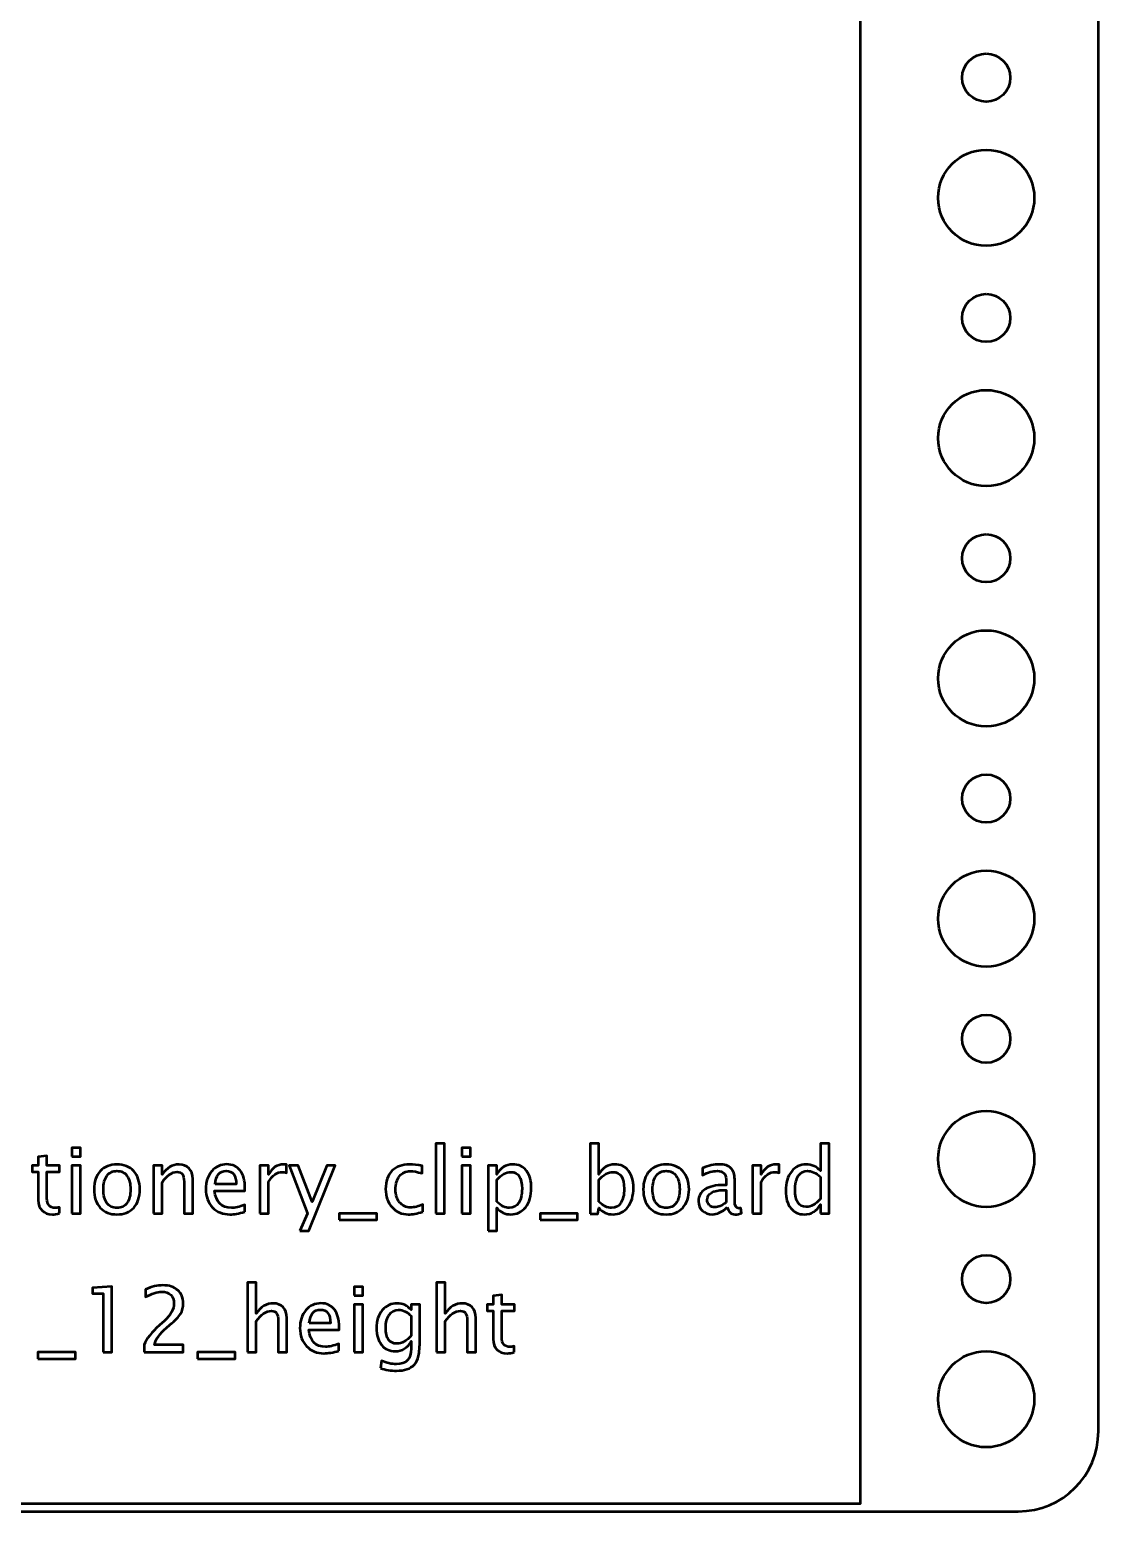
# Model space of a CAD drawing. Header units: centimetres. Extents: x -6.7 to 6.7, y -8.9 to 8.9.
# Drawn here: x 0.03 to 6.7, y -8.95 to 0.3 of the extents above; entities that cross this region are included whole.
import ezdxf

# ---------------------------------------------------------------- set-up
doc = ezdxf.new("R2010")
doc.units = ezdxf.units.CM
doc.header["$MEASUREMENT"] = 0
doc.layers.add('Layer 1', color=7, linetype='Continuous')

msp = doc.modelspace()

# ---------------------------------------------------------------- linework, layer by layer
at = {"layer": 'Layer 1', "color": 4, "lineweight": 53}
msp.add_lwpolyline([(-5.21524, -8.9), (5.21524, -8.9), (5.21524, 5.9), (-5.21524, 5.9), (-5.21524, -8.9)], close=True, dxfattribs=at)
at = {"layer": 'Layer 1', "lineweight": 53}
for centre, major_axis in [((6, 0), (0, 0.15)), ((6.00001, -0.75001), (0, 0.30001)), ((6, -1.5), (0, 0.15)), ((6.00001, -2.25001), (0, 0.30001)), ((6, -3), (0, 0.15)), ((6.00001, -3.75001), (0, 0.30001)), ((6, -4.5), (0, 0.15)), ((6.00001, -5.25001), (0, 0.30001)), ((6, -6), (0, 0.15)), ((6.00001, -6.75001), (0, 0.30001)), ((6, -7.5), (0, 0.15)), ((6.00001, -8.25001), (0, 0.30001))]:
    msp.add_ellipse(centre, major_axis=major_axis, ratio=1, dxfattribs=at)
msp.add_open_spline([(-6.7, -8.45), (-6.7, -8.45), (-6.7, 8.45), (-6.7, 8.45), (-6.7, 8.45), (-6.7, 8.72614), (-6.47614, 8.95), (-6.2, 8.95), (-6.2, 8.95), (-6.2, 8.95), (6.2, 8.95), (6.2, 8.95), (6.2, 8.95), (6.47614, 8.95), (6.7, 8.72614), (6.7, 8.45), (6.7, 8.45), (6.7, 8.45), (6.7, -8.45), (6.7, -8.45), (6.7, -8.45), (6.7, -8.72614), (6.47614, -8.95), (6.2, -8.95), (6.2, -8.95), (6.2, -8.95), (-6.2, -8.95), (-6.2, -8.95), (-6.2, -8.95), (-6.47614, -8.95), (-6.7, -8.72614), (-6.7, -8.45)], degree=3, knots=[0, 0, 0, 0, 0.1111111, 0.1111111, 0.1111111, 0.1111111, 0.2222222, 0.2222222, 0.2222222, 0.2222222, 0.3333333, 0.3333333, 0.3333333, 0.3333333, 0.4444444, 0.4444444, 0.4444444, 0.4444444, 0.5555556, 0.5555556, 0.5555556, 0.5555556, 0.6666667, 0.6666667, 0.6666667, 0.6666667, 0.7777778, 0.7777778, 0.7777778, 0.7777778, 1, 1, 1, 1], dxfattribs=at)
at = {"layer": 'Layer 1', "color": 5, "lineweight": 53}
for points, knots in [([(2.56423, -7.08951), (2.56423, -7.08951), (2.56423, -6.65433), (2.56423, -6.65433), (2.56423, -6.65433), (2.56423, -6.65433), (2.61841, -6.65433), (2.61841, -6.65433), (2.61841, -6.65433), (2.61841, -6.65433), (2.61841, -7.08951), (2.61841, -7.08951), (2.61841, -7.08951), (2.61841, -7.08951), (2.56423, -7.08951), (2.56423, -7.08951)], [0, 0, 0, 0, 0.2, 0.2, 0.2, 0.2, 0.4, 0.4, 0.4, 0.4, 0.6, 0.6, 0.6, 0.6, 1, 1, 1, 1]), ([(3.52791, -7.0929), (3.52791, -7.0929), (3.52791, -6.65433), (3.52791, -6.65433), (3.52791, -6.65433), (3.52791, -6.65433), (3.58209, -6.65433), (3.58209, -6.65433), (3.58209, -6.65433), (3.58209, -6.65433), (3.58209, -6.84689), (3.58209, -6.84689), (3.58209, -6.84689), (3.60429, -6.80503), (3.63769, -6.78415), (3.68219, -6.78415), (3.68219, -6.78415), (3.71822, -6.78415), (3.74653, -6.79722), (3.76723, -6.82347), (3.76723, -6.82347), (3.78792, -6.84972), (3.79827, -6.88556), (3.79827, -6.931), (3.79827, -6.931), (3.79827, -6.98048), (3.78651, -7.02046), (3.76309, -7.05075), (3.76309, -7.05075), (3.73967, -7.08114), (3.70881, -7.09628), (3.67062, -7.09628), (3.67062, -7.09628), (3.63515, -7.09628), (3.60561, -7.08274), (3.58209, -7.05555), (3.58209, -7.05555), (3.58209, -7.05555), (3.57551, -7.0929), (3.57551, -7.0929), (3.57551, -7.0929), (3.57551, -7.0929), (3.52791, -7.0929), (3.52791, -7.0929)], [0, 0, 0, 0, 0.0833333, 0.0833333, 0.0833333, 0.0833333, 0.1666667, 0.1666667, 0.1666667, 0.1666667, 0.25, 0.25, 0.25, 0.25, 0.3333333, 0.3333333, 0.3333333, 0.3333333, 0.4166667, 0.4166667, 0.4166667, 0.4166667, 0.5, 0.5, 0.5, 0.5, 0.5833333, 0.5833333, 0.5833333, 0.5833333, 0.6666667, 0.6666667, 0.6666667, 0.6666667, 0.75, 0.75, 0.75, 0.75, 0.8333333, 0.8333333, 0.8333333, 0.8333333, 1, 1, 1, 1]), ([(4.96496, -7.08951), (4.96496, -7.08951), (4.96496, -7.03335), (4.96496, -7.03335), (4.96496, -7.03335), (4.94285, -7.0753), (4.90955, -7.09628), (4.86505, -7.09628), (4.86505, -7.09628), (4.82893, -7.09628), (4.80052, -7.08321), (4.77982, -7.05696), (4.77982, -7.05696), (4.75913, -7.03071), (4.74878, -6.99487), (4.74878, -6.94943), (4.74878, -6.94943), (4.74878, -6.89976), (4.76054, -6.85978), (4.78396, -6.82949), (4.78396, -6.82949), (4.80748, -6.79929), (4.83834, -6.78415), (4.87663, -6.78415), (4.87663, -6.78415), (4.91209, -6.78415), (4.94163, -6.79769), (4.96496, -6.82488), (4.96496, -6.82488), (4.96496, -6.82488), (4.96496, -6.65433), (4.96496, -6.65433), (4.96496, -6.65433), (4.96496, -6.65433), (5.01915, -6.65433), (5.01915, -6.65433), (5.01915, -6.65433), (5.01915, -6.65433), (5.01915, -7.08951), (5.01915, -7.08951), (5.01915, -7.08951), (5.01915, -7.08951), (4.96496, -7.08951), (4.96496, -7.08951)], [0, 0, 0, 0, 0.0833333, 0.0833333, 0.0833333, 0.0833333, 0.1666667, 0.1666667, 0.1666667, 0.1666667, 0.25, 0.25, 0.25, 0.25, 0.3333333, 0.3333333, 0.3333333, 0.3333333, 0.4166667, 0.4166667, 0.4166667, 0.4166667, 0.5, 0.5, 0.5, 0.5, 0.5833333, 0.5833333, 0.5833333, 0.5833333, 0.6666667, 0.6666667, 0.6666667, 0.6666667, 0.75, 0.75, 0.75, 0.75, 0.8333333, 0.8333333, 0.8333333, 0.8333333, 1, 1, 1, 1]), ([(0.21503, -7.08942), (0.19828, -7.09403), (0.1837, -7.09628), (0.17138, -7.09628), (0.17138, -7.09628), (0.14372, -7.09628), (0.12218, -7.08838), (0.10675, -7.07258), (0.10675, -7.07258), (0.09123, -7.05677), (0.08351, -7.03485), (0.08351, -7.00673), (0.08351, -7.00673), (0.08351, -7.00673), (0.08351, -6.831), (0.08351, -6.831), (0.08351, -6.831), (0.08351, -6.831), (0.04607, -6.831), (0.04607, -6.831), (0.04607, -6.831), (0.04607, -6.831), (0.04607, -6.79036), (0.04607, -6.79036), (0.04607, -6.79036), (0.04607, -6.79036), (0.08351, -6.79036), (0.08351, -6.79036), (0.08351, -6.79036), (0.08351, -6.79036), (0.08351, -6.73626), (0.08351, -6.73626), (0.08351, -6.73626), (0.08351, -6.73626), (0.1377, -6.73109), (0.1377, -6.73109), (0.1377, -6.73109), (0.1377, -6.73109), (0.1377, -6.79036), (0.1377, -6.79036), (0.1377, -6.79036), (0.1377, -6.79036), (0.21616, -6.79036), (0.21616, -6.79036), (0.21616, -6.79036), (0.21616, -6.79036), (0.21616, -6.831), (0.21616, -6.831), (0.21616, -6.831), (0.21616, -6.831), (0.1377, -6.831), (0.1377, -6.831), (0.1377, -6.831), (0.1377, -6.831), (0.1377, -6.99694), (0.1377, -6.99694), (0.1377, -6.99694), (0.1377, -7.03608), (0.15473, -7.05564), (0.18869, -7.05564), (0.18869, -7.05564), (0.19593, -7.05564), (0.20468, -7.05442), (0.21503, -7.05207), (0.21503, -7.05207), (0.21503, -7.05207), (0.21503, -7.08942), (0.21503, -7.08942)], [0, 0, 0, 0, 0.0555556, 0.0555556, 0.0555556, 0.0555556, 0.1111111, 0.1111111, 0.1111111, 0.1111111, 0.1666667, 0.1666667, 0.1666667, 0.1666667, 0.2222222, 0.2222222, 0.2222222, 0.2222222, 0.2777778, 0.2777778, 0.2777778, 0.2777778, 0.3333333, 0.3333333, 0.3333333, 0.3333333, 0.3888889, 0.3888889, 0.3888889, 0.3888889, 0.4444444, 0.4444444, 0.4444444, 0.4444444, 0.5, 0.5, 0.5, 0.5, 0.5555556, 0.5555556, 0.5555556, 0.5555556, 0.6111111, 0.6111111, 0.6111111, 0.6111111, 0.6666667, 0.6666667, 0.6666667, 0.6666667, 0.7222222, 0.7222222, 0.7222222, 0.7222222, 0.7777778, 0.7777778, 0.7777778, 0.7777778, 0.8333333, 0.8333333, 0.8333333, 0.8333333, 0.8888889, 0.8888889, 0.8888889, 0.8888889, 1, 1, 1, 1]), ([(0.29236, -6.73561), (0.29236, -6.73561), (0.29236, -6.68142), (0.29236, -6.68142), (0.29236, -6.68142), (0.29236, -6.68142), (0.34654, -6.68142), (0.34654, -6.68142), (0.34654, -6.68142), (0.34654, -6.68142), (0.34654, -6.73561), (0.34654, -6.73561), (0.34654, -6.73561), (0.34654, -6.73561), (0.29236, -6.73561), (0.29236, -6.73561)], [0, 0, 0, 0, 0.2, 0.2, 0.2, 0.2, 0.4, 0.4, 0.4, 0.4, 0.6, 0.6, 0.6, 0.6, 1, 1, 1, 1]), ([(2.72735, -6.73561), (2.72735, -6.73561), (2.72735, -6.68142), (2.72735, -6.68142), (2.72735, -6.68142), (2.72735, -6.68142), (2.78153, -6.68142), (2.78153, -6.68142), (2.78153, -6.68142), (2.78153, -6.68142), (2.78153, -6.73561), (2.78153, -6.73561), (2.78153, -6.73561), (2.78153, -6.73561), (2.72735, -6.73561), (2.72735, -6.73561)], [0, 0, 0, 0, 0.2, 0.2, 0.2, 0.2, 0.4, 0.4, 0.4, 0.4, 0.6, 0.6, 0.6, 0.6, 1, 1, 1, 1]), ([(0.29236, -7.08951), (0.29236, -7.08951), (0.29236, -6.79036), (0.29236, -6.79036), (0.29236, -6.79036), (0.29236, -6.79036), (0.34654, -6.79036), (0.34654, -6.79036), (0.34654, -6.79036), (0.34654, -6.79036), (0.34654, -7.08951), (0.34654, -7.08951), (0.34654, -7.08951), (0.34654, -7.08951), (0.29236, -7.08951), (0.29236, -7.08951)], [0, 0, 0, 0, 0.2, 0.2, 0.2, 0.2, 0.4, 0.4, 0.4, 0.4, 0.6, 0.6, 0.6, 0.6, 1, 1, 1, 1]), ([(0.57457, -7.09628), (0.53064, -7.09628), (0.49583, -7.08227), (0.47025, -7.05423), (0.47025, -7.05423), (0.44456, -7.0262), (0.43177, -6.9881), (0.43177, -6.94003), (0.43177, -6.94003), (0.43177, -6.89205), (0.44456, -6.85404), (0.47025, -6.8261), (0.47025, -6.8261), (0.49583, -6.79816), (0.53064, -6.78415), (0.57457, -6.78415), (0.57457, -6.78415), (0.61851, -6.78415), (0.65331, -6.79816), (0.6789, -6.8261), (0.6789, -6.8261), (0.70458, -6.85404), (0.71738, -6.89205), (0.71738, -6.94003), (0.71738, -6.94003), (0.71738, -6.9881), (0.70458, -7.0262), (0.6789, -7.05423), (0.6789, -7.05423), (0.65331, -7.08227), (0.61851, -7.09628), (0.57457, -7.09628)], [0, 0, 0, 0, 0.1111111, 0.1111111, 0.1111111, 0.1111111, 0.2222222, 0.2222222, 0.2222222, 0.2222222, 0.3333333, 0.3333333, 0.3333333, 0.3333333, 0.4444444, 0.4444444, 0.4444444, 0.4444444, 0.5555556, 0.5555556, 0.5555556, 0.5555556, 0.6666667, 0.6666667, 0.6666667, 0.6666667, 0.7777778, 0.7777778, 0.7777778, 0.7777778, 1, 1, 1, 1]), ([(0.57448, -7.05564), (0.60129, -7.05564), (0.62217, -7.04558), (0.63704, -7.02535), (0.63704, -7.02535), (0.65181, -7.00522), (0.65924, -6.97672), (0.65924, -6.94003), (0.65924, -6.94003), (0.65924, -6.90343), (0.65181, -6.87502), (0.63704, -6.85489), (0.63704, -6.85489), (0.62217, -6.83485), (0.60129, -6.82479), (0.57448, -6.82479), (0.57448, -6.82479), (0.54757, -6.82479), (0.52669, -6.83485), (0.51201, -6.85489), (0.51201, -6.85489), (0.49724, -6.87502), (0.48991, -6.90343), (0.48991, -6.94003), (0.48991, -6.94003), (0.48991, -6.97672), (0.49724, -7.00522), (0.51201, -7.02535), (0.51201, -7.02535), (0.52669, -7.04558), (0.54757, -7.05564), (0.57448, -7.05564)], [0, 0, 0, 0, 0.1111111, 0.1111111, 0.1111111, 0.1111111, 0.2222222, 0.2222222, 0.2222222, 0.2222222, 0.3333333, 0.3333333, 0.3333333, 0.3333333, 0.4444444, 0.4444444, 0.4444444, 0.4444444, 0.5555556, 0.5555556, 0.5555556, 0.5555556, 0.6666667, 0.6666667, 0.6666667, 0.6666667, 0.7777778, 0.7777778, 0.7777778, 0.7777778, 1, 1, 1, 1]), ([(0.80223, -7.08951), (0.80223, -7.08951), (0.80223, -6.79036), (0.80223, -6.79036), (0.80223, -6.79036), (0.80223, -6.79036), (0.85641, -6.79036), (0.85641, -6.79036), (0.85641, -6.79036), (0.85641, -6.79036), (0.85641, -6.84689), (0.85641, -6.84689), (0.85641, -6.84689), (0.8851, -6.80503), (0.92029, -6.78415), (0.96187, -6.78415), (0.96187, -6.78415), (0.98802, -6.78415), (1.00881, -6.79233), (1.02415, -6.8088), (1.02415, -6.8088), (1.03948, -6.82516), (1.04719, -6.84727), (1.04719, -6.87493), (1.04719, -6.87493), (1.04719, -6.87493), (1.04719, -7.08951), (1.04719, -7.08951), (1.04719, -7.08951), (1.04719, -7.08951), (0.99301, -7.08951), (0.99301, -7.08951), (0.99301, -7.08951), (0.99301, -7.08951), (0.99301, -6.89261), (0.99301, -6.89261), (0.99301, -6.89261), (0.99301, -6.87041), (0.98971, -6.85461), (0.98322, -6.8452), (0.98322, -6.8452), (0.97664, -6.8357), (0.96582, -6.831), (0.95067, -6.831), (0.95067, -6.831), (0.91737, -6.831), (0.88595, -6.85273), (0.85641, -6.89619), (0.85641, -6.89619), (0.85641, -6.89619), (0.85641, -7.08951), (0.85641, -7.08951), (0.85641, -7.08951), (0.85641, -7.08951), (0.80223, -7.08951), (0.80223, -7.08951)], [0, 0, 0, 0, 0.0666667, 0.0666667, 0.0666667, 0.0666667, 0.1333333, 0.1333333, 0.1333333, 0.1333333, 0.2, 0.2, 0.2, 0.2, 0.2666667, 0.2666667, 0.2666667, 0.2666667, 0.3333333, 0.3333333, 0.3333333, 0.3333333, 0.4, 0.4, 0.4, 0.4, 0.4666667, 0.4666667, 0.4666667, 0.4666667, 0.5333333, 0.5333333, 0.5333333, 0.5333333, 0.6, 0.6, 0.6, 0.6, 0.6666667, 0.6666667, 0.6666667, 0.6666667, 0.7333333, 0.7333333, 0.7333333, 0.7333333, 0.8, 0.8, 0.8, 0.8, 0.8666667, 0.8666667, 0.8666667, 0.8666667, 1, 1, 1, 1]), ([(1.37212, -7.07991), (1.33572, -7.09083), (1.30458, -7.09628), (1.27861, -7.09628), (1.27861, -7.09628), (1.23431, -7.09628), (1.19828, -7.08161), (1.17052, -7.05235), (1.17052, -7.05235), (1.14277, -7.02309), (1.12885, -6.98518), (1.12885, -6.93852), (1.12885, -6.93852), (1.12885, -6.89327), (1.14108, -6.85611), (1.16563, -6.82705), (1.16563, -6.82705), (1.19019, -6.79807), (1.22161, -6.78358), (1.25989, -6.78358), (1.25989, -6.78358), (1.29611, -6.78358), (1.32415, -6.79647), (1.3439, -6.82225), (1.3439, -6.82225), (1.36366, -6.84802), (1.37353, -6.88452), (1.37353, -6.93184), (1.37353, -6.93184), (1.37353, -6.93184), (1.37325, -6.9484), (1.37325, -6.9484), (1.37325, -6.9484), (1.37325, -6.9484), (1.18416, -6.9484), (1.18416, -6.9484), (1.18416, -6.9484), (1.19207, -7.0199), (1.22697, -7.05564), (1.28877, -7.05564), (1.28877, -7.05564), (1.31145, -7.05564), (1.3392, -7.04925), (1.37212, -7.03645), (1.37212, -7.03645), (1.37212, -7.03645), (1.37212, -7.07991), (1.37212, -7.07991)], [0, 0, 0, 0, 0.0769231, 0.0769231, 0.0769231, 0.0769231, 0.1538462, 0.1538462, 0.1538462, 0.1538462, 0.2307692, 0.2307692, 0.2307692, 0.2307692, 0.3076923, 0.3076923, 0.3076923, 0.3076923, 0.3846154, 0.3846154, 0.3846154, 0.3846154, 0.4615385, 0.4615385, 0.4615385, 0.4615385, 0.5384615, 0.5384615, 0.5384615, 0.5384615, 0.6153846, 0.6153846, 0.6153846, 0.6153846, 0.6923077, 0.6923077, 0.6923077, 0.6923077, 0.7692308, 0.7692308, 0.7692308, 0.7692308, 0.8461538, 0.8461538, 0.8461538, 0.8461538, 1, 1, 1, 1]), ([(1.18699, -6.90776), (1.18699, -6.90776), (1.31907, -6.90776), (1.31907, -6.90776), (1.31907, -6.90776), (1.31907, -6.85207), (1.29828, -6.82422), (1.25679, -6.82422), (1.25679, -6.82422), (1.21502, -6.82422), (1.19178, -6.85207), (1.18699, -6.90776)], [0, 0, 0, 0, 0.25, 0.25, 0.25, 0.25, 0.5, 0.5, 0.5, 0.5, 1, 1, 1, 1]), ([(1.46705, -7.08951), (1.46705, -7.08951), (1.46705, -6.79036), (1.46705, -6.79036), (1.46705, -6.79036), (1.46705, -6.79036), (1.52123, -6.79036), (1.52123, -6.79036), (1.52123, -6.79036), (1.52123, -6.79036), (1.52123, -6.84689), (1.52123, -6.84689), (1.52123, -6.84689), (1.54278, -6.80503), (1.57401, -6.78415), (1.61502, -6.78415), (1.61502, -6.78415), (1.62057, -6.78415), (1.62641, -6.78462), (1.63243, -6.78556), (1.63243, -6.78556), (1.63243, -6.78556), (1.63243, -6.83626), (1.63243, -6.83626), (1.63243, -6.83626), (1.62302, -6.83316), (1.61474, -6.83156), (1.60759, -6.83156), (1.60759, -6.83156), (1.57316, -6.83156), (1.54437, -6.85188), (1.52123, -6.89261), (1.52123, -6.89261), (1.52123, -6.89261), (1.52123, -7.08951), (1.52123, -7.08951), (1.52123, -7.08951), (1.52123, -7.08951), (1.46705, -7.08951), (1.46705, -7.08951)], [0, 0, 0, 0, 0.0909091, 0.0909091, 0.0909091, 0.0909091, 0.1818182, 0.1818182, 0.1818182, 0.1818182, 0.2727273, 0.2727273, 0.2727273, 0.2727273, 0.3636364, 0.3636364, 0.3636364, 0.3636364, 0.4545455, 0.4545455, 0.4545455, 0.4545455, 0.5454545, 0.5454545, 0.5454545, 0.5454545, 0.6363636, 0.6363636, 0.6363636, 0.6363636, 0.7272727, 0.7272727, 0.7272727, 0.7272727, 0.8181818, 0.8181818, 0.8181818, 0.8181818, 1, 1, 1, 1]), ([(1.71568, -7.19845), (1.71568, -7.19845), (1.76422, -7.08989), (1.76422, -7.08989), (1.76422, -7.08989), (1.76422, -7.08989), (1.64833, -6.79036), (1.64833, -6.79036), (1.64833, -6.79036), (1.64833, -6.79036), (1.70646, -6.79036), (1.70646, -6.79036), (1.70646, -6.79036), (1.70646, -6.79036), (1.79263, -7.01689), (1.79263, -7.01689), (1.79263, -7.01689), (1.79263, -7.01689), (1.88454, -6.79036), (1.88454, -6.79036), (1.88454, -6.79036), (1.88454, -6.79036), (1.93563, -6.79036), (1.93563, -6.79036), (1.93563, -6.79036), (1.93563, -6.79036), (1.77213, -7.19845), (1.77213, -7.19845), (1.77213, -7.19845), (1.77213, -7.19845), (1.71568, -7.19845), (1.71568, -7.19845)], [0, 0, 0, 0, 0.1111111, 0.1111111, 0.1111111, 0.1111111, 0.2222222, 0.2222222, 0.2222222, 0.2222222, 0.3333333, 0.3333333, 0.3333333, 0.3333333, 0.4444444, 0.4444444, 0.4444444, 0.4444444, 0.5555556, 0.5555556, 0.5555556, 0.5555556, 0.6666667, 0.6666667, 0.6666667, 0.6666667, 0.7777778, 0.7777778, 0.7777778, 0.7777778, 1, 1, 1, 1]), ([(2.48285, -7.08048), (2.44776, -7.09102), (2.41747, -7.09628), (2.39198, -7.09628), (2.39198, -7.09628), (2.35152, -7.09628), (2.31803, -7.08133), (2.29141, -7.0515), (2.29141, -7.0515), (2.26479, -7.02159), (2.25143, -6.98387), (2.25143, -6.93843), (2.25143, -6.93843), (2.25143, -6.88989), (2.2646, -6.85197), (2.29094, -6.82488), (2.29094, -6.82488), (2.31728, -6.79769), (2.35406, -6.78415), (2.40129, -6.78415), (2.40129, -6.78415), (2.42452, -6.78415), (2.45068, -6.78735), (2.47946, -6.79374), (2.47946, -6.79374), (2.47946, -6.79374), (2.47946, -6.83946), (2.47946, -6.83946), (2.47946, -6.83946), (2.44889, -6.83043), (2.42396, -6.82592), (2.40477, -6.82592), (2.40477, -6.82592), (2.37692, -6.82592), (2.35463, -6.83636), (2.33798, -6.85715), (2.33798, -6.85715), (2.32133, -6.87794), (2.31295, -6.90569), (2.31295, -6.94031), (2.31295, -6.94031), (2.31295, -6.97389), (2.32161, -7.00099), (2.33882, -7.02178), (2.33882, -7.02178), (2.35604, -7.04247), (2.37852, -7.05282), (2.40646, -7.05282), (2.40646, -7.05282), (2.4312, -7.05282), (2.4566, -7.04642), (2.48285, -7.03363), (2.48285, -7.03363), (2.48285, -7.03363), (2.48285, -7.08048), (2.48285, -7.08048)], [0, 0, 0, 0, 0.0666667, 0.0666667, 0.0666667, 0.0666667, 0.1333333, 0.1333333, 0.1333333, 0.1333333, 0.2, 0.2, 0.2, 0.2, 0.2666667, 0.2666667, 0.2666667, 0.2666667, 0.3333333, 0.3333333, 0.3333333, 0.3333333, 0.4, 0.4, 0.4, 0.4, 0.4666667, 0.4666667, 0.4666667, 0.4666667, 0.5333333, 0.5333333, 0.5333333, 0.5333333, 0.6, 0.6, 0.6, 0.6, 0.6666667, 0.6666667, 0.6666667, 0.6666667, 0.7333333, 0.7333333, 0.7333333, 0.7333333, 0.8, 0.8, 0.8, 0.8, 0.8666667, 0.8666667, 0.8666667, 0.8666667, 1, 1, 1, 1]), ([(2.72735, -7.08951), (2.72735, -7.08951), (2.72735, -6.79036), (2.72735, -6.79036), (2.72735, -6.79036), (2.72735, -6.79036), (2.78153, -6.79036), (2.78153, -6.79036), (2.78153, -6.79036), (2.78153, -6.79036), (2.78153, -7.08951), (2.78153, -7.08951), (2.78153, -7.08951), (2.78153, -7.08951), (2.72735, -7.08951), (2.72735, -7.08951)], [0, 0, 0, 0, 0.2, 0.2, 0.2, 0.2, 0.4, 0.4, 0.4, 0.4, 0.6, 0.6, 0.6, 0.6, 1, 1, 1, 1]), ([(2.89047, -7.19845), (2.89047, -7.19845), (2.89047, -6.79036), (2.89047, -6.79036), (2.89047, -6.79036), (2.89047, -6.79036), (2.94465, -6.79036), (2.94465, -6.79036), (2.94465, -6.79036), (2.94465, -6.79036), (2.94465, -6.84689), (2.94465, -6.84689), (2.94465, -6.84689), (2.96685, -6.80503), (3.00025, -6.78415), (3.04475, -6.78415), (3.04475, -6.78415), (3.08078, -6.78415), (3.10909, -6.79722), (3.12979, -6.82347), (3.12979, -6.82347), (3.15048, -6.84972), (3.16083, -6.88556), (3.16083, -6.931), (3.16083, -6.931), (3.16083, -6.98048), (3.14907, -7.02046), (3.12565, -7.05075), (3.12565, -7.05075), (3.10223, -7.08114), (3.07137, -7.09628), (3.03318, -7.09628), (3.03318, -7.09628), (2.99771, -7.09628), (2.96817, -7.08274), (2.94465, -7.05555), (2.94465, -7.05555), (2.94465, -7.05555), (2.94465, -7.19845), (2.94465, -7.19845), (2.94465, -7.19845), (2.94465, -7.19845), (2.89047, -7.19845), (2.89047, -7.19845)], [0, 0, 0, 0, 0.0833333, 0.0833333, 0.0833333, 0.0833333, 0.1666667, 0.1666667, 0.1666667, 0.1666667, 0.25, 0.25, 0.25, 0.25, 0.3333333, 0.3333333, 0.3333333, 0.3333333, 0.4166667, 0.4166667, 0.4166667, 0.4166667, 0.5, 0.5, 0.5, 0.5, 0.5833333, 0.5833333, 0.5833333, 0.5833333, 0.6666667, 0.6666667, 0.6666667, 0.6666667, 0.75, 0.75, 0.75, 0.75, 0.8333333, 0.8333333, 0.8333333, 0.8333333, 1, 1, 1, 1]), ([(2.94465, -7.0182), (2.97259, -7.04313), (2.99922, -7.05564), (3.02452, -7.05564), (3.02452, -7.05564), (3.04945, -7.05564), (3.06874, -7.0452), (3.08228, -7.02441), (3.08228, -7.02441), (3.09592, -7.00362), (3.1027, -6.97436), (3.1027, -6.93655), (3.1027, -6.93655), (3.1027, -6.86656), (3.07955, -6.83156), (3.03327, -6.83156), (3.03327, -6.83156), (3.00298, -6.83156), (2.97344, -6.84793), (2.94465, -6.88076), (2.94465, -6.88076), (2.94465, -6.88076), (2.94465, -7.0182), (2.94465, -7.0182)], [0, 0, 0, 0, 0.1428571, 0.1428571, 0.1428571, 0.1428571, 0.2857143, 0.2857143, 0.2857143, 0.2857143, 0.4285714, 0.4285714, 0.4285714, 0.4285714, 0.5714286, 0.5714286, 0.5714286, 0.5714286, 0.7142857, 0.7142857, 0.7142857, 0.7142857, 1, 1, 1, 1]), ([(3.58209, -7.0182), (3.61003, -7.04313), (3.63666, -7.05564), (3.66196, -7.05564), (3.66196, -7.05564), (3.68689, -7.05564), (3.70618, -7.0452), (3.71972, -7.02441), (3.71972, -7.02441), (3.73336, -7.00362), (3.74014, -6.97436), (3.74014, -6.93655), (3.74014, -6.93655), (3.74014, -6.86656), (3.71699, -6.83156), (3.67071, -6.83156), (3.67071, -6.83156), (3.64042, -6.83156), (3.61088, -6.84793), (3.58209, -6.88076), (3.58209, -6.88076), (3.58209, -6.88076), (3.58209, -7.0182), (3.58209, -7.0182)], [0, 0, 0, 0, 0.1428571, 0.1428571, 0.1428571, 0.1428571, 0.2857143, 0.2857143, 0.2857143, 0.2857143, 0.4285714, 0.4285714, 0.4285714, 0.4285714, 0.5714286, 0.5714286, 0.5714286, 0.5714286, 0.7142857, 0.7142857, 0.7142857, 0.7142857, 1, 1, 1, 1]), ([(4.00222, -7.09628), (3.95829, -7.09628), (3.92348, -7.08227), (3.8979, -7.05423), (3.8979, -7.05423), (3.87221, -7.0262), (3.85942, -6.9881), (3.85942, -6.94003), (3.85942, -6.94003), (3.85942, -6.89205), (3.87221, -6.85404), (3.8979, -6.8261), (3.8979, -6.8261), (3.92348, -6.79816), (3.95829, -6.78415), (4.00222, -6.78415), (4.00222, -6.78415), (4.04616, -6.78415), (4.08096, -6.79816), (4.10655, -6.8261), (4.10655, -6.8261), (4.13223, -6.85404), (4.14503, -6.89205), (4.14503, -6.94003), (4.14503, -6.94003), (4.14503, -6.9881), (4.13223, -7.0262), (4.10655, -7.05423), (4.10655, -7.05423), (4.08096, -7.08227), (4.04616, -7.09628), (4.00222, -7.09628)], [0, 0, 0, 0, 0.1111111, 0.1111111, 0.1111111, 0.1111111, 0.2222222, 0.2222222, 0.2222222, 0.2222222, 0.3333333, 0.3333333, 0.3333333, 0.3333333, 0.4444444, 0.4444444, 0.4444444, 0.4444444, 0.5555556, 0.5555556, 0.5555556, 0.5555556, 0.6666667, 0.6666667, 0.6666667, 0.6666667, 0.7777778, 0.7777778, 0.7777778, 0.7777778, 1, 1, 1, 1]), ([(4.00213, -7.05564), (4.02894, -7.05564), (4.04982, -7.04558), (4.06469, -7.02535), (4.06469, -7.02535), (4.07946, -7.00522), (4.08689, -6.97672), (4.08689, -6.94003), (4.08689, -6.94003), (4.08689, -6.90343), (4.07946, -6.87502), (4.06469, -6.85489), (4.06469, -6.85489), (4.04982, -6.83485), (4.02894, -6.82479), (4.00213, -6.82479), (4.00213, -6.82479), (3.97522, -6.82479), (3.95434, -6.83485), (3.93966, -6.85489), (3.93966, -6.85489), (3.92489, -6.87502), (3.91756, -6.90343), (3.91756, -6.94003), (3.91756, -6.94003), (3.91756, -6.97672), (3.92489, -7.00522), (3.93966, -7.02535), (3.93966, -7.02535), (3.95434, -7.04558), (3.97522, -7.05564), (4.00213, -7.05564)], [0, 0, 0, 0, 0.1111111, 0.1111111, 0.1111111, 0.1111111, 0.2222222, 0.2222222, 0.2222222, 0.2222222, 0.3333333, 0.3333333, 0.3333333, 0.3333333, 0.4444444, 0.4444444, 0.4444444, 0.4444444, 0.5555556, 0.5555556, 0.5555556, 0.5555556, 0.6666667, 0.6666667, 0.6666667, 0.6666667, 0.7777778, 0.7777778, 0.7777778, 0.7777778, 1, 1, 1, 1]), ([(4.38406, -7.05141), (4.35151, -7.08133), (4.32019, -7.09628), (4.29008, -7.09628), (4.29008, -7.09628), (4.26534, -7.09628), (4.24474, -7.08857), (4.22847, -7.07305), (4.22847, -7.07305), (4.2121, -7.05753), (4.20391, -7.03796), (4.20391, -7.01435), (4.20391, -7.01435), (4.20391, -6.9817), (4.21765, -6.95658), (4.24512, -6.93909), (4.24512, -6.93909), (4.27259, -6.92159), (4.312, -6.91284), (4.36337, -6.91284), (4.36337, -6.91284), (4.36337, -6.91284), (4.37607, -6.91284), (4.37607, -6.91284), (4.37607, -6.91284), (4.37607, -6.91284), (4.37607, -6.87681), (4.37607, -6.87681), (4.37607, -6.87681), (4.37607, -6.8421), (4.358, -6.82479), (4.32179, -6.82479), (4.32179, -6.82479), (4.29375, -6.82479), (4.26308, -6.83363), (4.22988, -6.85132), (4.22988, -6.85132), (4.22988, -6.85132), (4.22988, -6.80673), (4.22988, -6.80673), (4.22988, -6.80673), (4.26638, -6.79167), (4.30081, -6.78415), (4.33307, -6.78415), (4.33307, -6.78415), (4.36628, -6.78415), (4.39084, -6.79167), (4.40655, -6.80682), (4.40655, -6.80682), (4.42235, -6.82197), (4.43025, -6.8453), (4.43025, -6.87681), (4.43025, -6.87681), (4.43025, -6.87681), (4.43025, -7.01199), (4.43025, -7.01199), (4.43025, -7.01199), (4.43025, -7.04294), (4.43975, -7.05847), (4.45885, -7.05847), (4.45885, -7.05847), (4.4612, -7.05847), (4.46468, -7.05809), (4.46929, -7.05734), (4.46929, -7.05734), (4.46929, -7.05734), (4.47315, -7.08744), (4.47315, -7.08744), (4.47315, -7.08744), (4.46083, -7.09337), (4.44728, -7.09628), (4.43242, -7.09628), (4.43242, -7.09628), (4.40711, -7.09628), (4.39102, -7.08133), (4.38406, -7.05141)], [0, 0, 0, 0, 0.05, 0.05, 0.05, 0.05, 0.1, 0.1, 0.1, 0.1, 0.15, 0.15, 0.15, 0.15, 0.2, 0.2, 0.2, 0.2, 0.25, 0.25, 0.25, 0.25, 0.3, 0.3, 0.3, 0.3, 0.35, 0.35, 0.35, 0.35, 0.4, 0.4, 0.4, 0.4, 0.45, 0.45, 0.45, 0.45, 0.5, 0.5, 0.5, 0.5, 0.55, 0.55, 0.55, 0.55, 0.6, 0.6, 0.6, 0.6, 0.65, 0.65, 0.65, 0.65, 0.7, 0.7, 0.7, 0.7, 0.75, 0.75, 0.75, 0.75, 0.8, 0.8, 0.8, 0.8, 0.85, 0.85, 0.85, 0.85, 0.9, 0.9, 0.9, 0.9, 1, 1, 1, 1]), ([(4.54154, -7.08951), (4.54154, -7.08951), (4.54154, -6.79036), (4.54154, -6.79036), (4.54154, -6.79036), (4.54154, -6.79036), (4.59572, -6.79036), (4.59572, -6.79036), (4.59572, -6.79036), (4.59572, -6.79036), (4.59572, -6.84689), (4.59572, -6.84689), (4.59572, -6.84689), (4.61727, -6.80503), (4.6485, -6.78415), (4.68951, -6.78415), (4.68951, -6.78415), (4.69506, -6.78415), (4.7009, -6.78462), (4.70692, -6.78556), (4.70692, -6.78556), (4.70692, -6.78556), (4.70692, -6.83626), (4.70692, -6.83626), (4.70692, -6.83626), (4.69751, -6.83316), (4.68923, -6.83156), (4.68208, -6.83156), (4.68208, -6.83156), (4.64765, -6.83156), (4.61886, -6.85188), (4.59572, -6.89261), (4.59572, -6.89261), (4.59572, -6.89261), (4.59572, -7.08951), (4.59572, -7.08951), (4.59572, -7.08951), (4.59572, -7.08951), (4.54154, -7.08951), (4.54154, -7.08951)], [0, 0, 0, 0, 0.0909091, 0.0909091, 0.0909091, 0.0909091, 0.1818182, 0.1818182, 0.1818182, 0.1818182, 0.2727273, 0.2727273, 0.2727273, 0.2727273, 0.3636364, 0.3636364, 0.3636364, 0.3636364, 0.4545455, 0.4545455, 0.4545455, 0.4545455, 0.5454545, 0.5454545, 0.5454545, 0.5454545, 0.6363636, 0.6363636, 0.6363636, 0.6363636, 0.7272727, 0.7272727, 0.7272727, 0.7272727, 0.8181818, 0.8181818, 0.8181818, 0.8181818, 1, 1, 1, 1]), ([(4.96496, -6.86195), (4.93683, -6.83721), (4.91021, -6.82479), (4.885, -6.82479), (4.885, -6.82479), (4.86016, -6.82479), (4.84097, -6.83514), (4.82733, -6.85593), (4.82733, -6.85593), (4.81369, -6.87662), (4.80692, -6.90597), (4.80692, -6.94398), (4.80692, -6.94398), (4.80692, -7.01388), (4.83006, -7.04887), (4.87644, -7.04887), (4.87644, -7.04887), (4.90654, -7.04887), (4.93608, -7.03241), (4.96496, -6.99958), (4.96496, -6.99958), (4.96496, -6.99958), (4.96496, -6.86195), (4.96496, -6.86195)], [0, 0, 0, 0, 0.1428571, 0.1428571, 0.1428571, 0.1428571, 0.2857143, 0.2857143, 0.2857143, 0.2857143, 0.4285714, 0.4285714, 0.4285714, 0.4285714, 0.5714286, 0.5714286, 0.5714286, 0.5714286, 0.7142857, 0.7142857, 0.7142857, 0.7142857, 1, 1, 1, 1]), ([(4.37607, -7.02187), (4.37607, -7.02187), (4.37607, -6.94501), (4.37607, -6.94501), (4.37607, -6.94501), (4.37607, -6.94501), (4.35866, -6.94445), (4.35866, -6.94445), (4.35866, -6.94445), (4.32856, -6.94445), (4.30429, -6.95), (4.28576, -6.9611), (4.28576, -6.9611), (4.26732, -6.97229), (4.2581, -6.98706), (4.2581, -7.0055), (4.2581, -7.0055), (4.2581, -7.01839), (4.26271, -7.0293), (4.27183, -7.03824), (4.27183, -7.03824), (4.28105, -7.04718), (4.29225, -7.05169), (4.30551, -7.05169), (4.30551, -7.05169), (4.32809, -7.05169), (4.35161, -7.04172), (4.37607, -7.02187)], [0, 0, 0, 0, 0.125, 0.125, 0.125, 0.125, 0.25, 0.25, 0.25, 0.25, 0.375, 0.375, 0.375, 0.375, 0.5, 0.5, 0.5, 0.5, 0.625, 0.625, 0.625, 0.625, 0.75, 0.75, 0.75, 0.75, 1, 1, 1, 1]), ([(1.96244, -7.13015), (1.96244, -7.13015), (1.96244, -7.08951), (1.96244, -7.08951), (1.96244, -7.08951), (1.96244, -7.08951), (2.19724, -7.08951), (2.19724, -7.08951), (2.19724, -7.08951), (2.19724, -7.08951), (2.19724, -7.13015), (2.19724, -7.13015), (2.19724, -7.13015), (2.19724, -7.13015), (1.96244, -7.13015), (1.96244, -7.13015)], [0, 0, 0, 0, 0.2, 0.2, 0.2, 0.2, 0.4, 0.4, 0.4, 0.4, 0.6, 0.6, 0.6, 0.6, 1, 1, 1, 1]), ([(3.21521, -7.13015), (3.21521, -7.13015), (3.21521, -7.08951), (3.21521, -7.08951), (3.21521, -7.08951), (3.21521, -7.08951), (3.45001, -7.08951), (3.45001, -7.08951), (3.45001, -7.08951), (3.45001, -7.08951), (3.45001, -7.13015), (3.45001, -7.13015), (3.45001, -7.13015), (3.45001, -7.13015), (3.21521, -7.13015), (3.21521, -7.13015)], [0, 0, 0, 0, 0.2, 0.2, 0.2, 0.2, 0.4, 0.4, 0.4, 0.4, 0.6, 0.6, 0.6, 0.6, 1, 1, 1, 1]), ([(0.48755, -7.95686), (0.48755, -7.95686), (0.48755, -7.58941), (0.48755, -7.58941), (0.48755, -7.58941), (0.48755, -7.58941), (0.42264, -7.58941), (0.42264, -7.58941), (0.42264, -7.58941), (0.42264, -7.58941), (0.42264, -7.55554), (0.42264, -7.55554), (0.42264, -7.55554), (0.42264, -7.55554), (0.54174, -7.54538), (0.54174, -7.54538), (0.54174, -7.54538), (0.54174, -7.54538), (0.54174, -7.95686), (0.54174, -7.95686), (0.54174, -7.95686), (0.54174, -7.95686), (0.48755, -7.95686), (0.48755, -7.95686)], [0, 0, 0, 0, 0.1428571, 0.1428571, 0.1428571, 0.1428571, 0.2857143, 0.2857143, 0.2857143, 0.2857143, 0.4285714, 0.4285714, 0.4285714, 0.4285714, 0.5714286, 0.5714286, 0.5714286, 0.5714286, 0.7142857, 0.7142857, 0.7142857, 0.7142857, 1, 1, 1, 1]), ([(0.74343, -7.95686), (0.74343, -7.95686), (0.74343, -7.90945), (0.74343, -7.90945), (0.74343, -7.90945), (0.75923, -7.87248), (0.79112, -7.83212), (0.8392, -7.78856), (0.8392, -7.78856), (0.8392, -7.78856), (0.87024, -7.76072), (0.87024, -7.76072), (0.87024, -7.76072), (0.91022, -7.7244), (0.93026, -7.68847), (0.93026, -7.65272), (0.93026, -7.65272), (0.93026, -7.62986), (0.92339, -7.61199), (0.90975, -7.59891), (0.90975, -7.59891), (0.89611, -7.58583), (0.8772, -7.57925), (0.85321, -7.57925), (0.85321, -7.57925), (0.82518, -7.57925), (0.79197, -7.58997), (0.75359, -7.61142), (0.75359, -7.61142), (0.75359, -7.61142), (0.75359, -7.56401), (0.75359, -7.56401), (0.75359, -7.56401), (0.78981, -7.54708), (0.82584, -7.53861), (0.86177, -7.53861), (0.86177, -7.53861), (0.89997, -7.53861), (0.93063, -7.54886), (0.95378, -7.56947), (0.95378, -7.56947), (0.97682, -7.59007), (0.9884, -7.61735), (0.9884, -7.6514), (0.9884, -7.6514), (0.9884, -7.67586), (0.98256, -7.69759), (0.9709, -7.7165), (0.9709, -7.7165), (0.95914, -7.73551), (0.93741, -7.75846), (0.90552, -7.78555), (0.90552, -7.78555), (0.90552, -7.78555), (0.88454, -7.80343), (0.88454, -7.80343), (0.88454, -7.80343), (0.84089, -7.8404), (0.81568, -7.87577), (0.8089, -7.90945), (0.8089, -7.90945), (0.8089, -7.90945), (0.9867, -7.90945), (0.9867, -7.90945), (0.9867, -7.90945), (0.9867, -7.90945), (0.9867, -7.95686), (0.9867, -7.95686), (0.9867, -7.95686), (0.9867, -7.95686), (0.74343, -7.95686), (0.74343, -7.95686)], [0, 0, 0, 0, 0.0526316, 0.0526316, 0.0526316, 0.0526316, 0.1052632, 0.1052632, 0.1052632, 0.1052632, 0.1578947, 0.1578947, 0.1578947, 0.1578947, 0.2105263, 0.2105263, 0.2105263, 0.2105263, 0.2631579, 0.2631579, 0.2631579, 0.2631579, 0.3157895, 0.3157895, 0.3157895, 0.3157895, 0.3684211, 0.3684211, 0.3684211, 0.3684211, 0.4210526, 0.4210526, 0.4210526, 0.4210526, 0.4736842, 0.4736842, 0.4736842, 0.4736842, 0.5263158, 0.5263158, 0.5263158, 0.5263158, 0.5789474, 0.5789474, 0.5789474, 0.5789474, 0.6315789, 0.6315789, 0.6315789, 0.6315789, 0.6842105, 0.6842105, 0.6842105, 0.6842105, 0.7368421, 0.7368421, 0.7368421, 0.7368421, 0.7894737, 0.7894737, 0.7894737, 0.7894737, 0.8421053, 0.8421053, 0.8421053, 0.8421053, 0.8947368, 0.8947368, 0.8947368, 0.8947368, 1, 1, 1, 1]), ([(1.3899, -7.95686), (1.3899, -7.95686), (1.3899, -7.52168), (1.3899, -7.52168), (1.3899, -7.52168), (1.3899, -7.52168), (1.44408, -7.52168), (1.44408, -7.52168), (1.44408, -7.52168), (1.44408, -7.52168), (1.44408, -7.71424), (1.44408, -7.71424), (1.44408, -7.71424), (1.47277, -7.67238), (1.50796, -7.6515), (1.54954, -7.6515), (1.54954, -7.6515), (1.57569, -7.6515), (1.59648, -7.65968), (1.61182, -7.67615), (1.61182, -7.67615), (1.62715, -7.69251), (1.63486, -7.71462), (1.63486, -7.74228), (1.63486, -7.74228), (1.63486, -7.74228), (1.63486, -7.95686), (1.63486, -7.95686), (1.63486, -7.95686), (1.63486, -7.95686), (1.58068, -7.95686), (1.58068, -7.95686), (1.58068, -7.95686), (1.58068, -7.95686), (1.58068, -7.75996), (1.58068, -7.75996), (1.58068, -7.75996), (1.58068, -7.73776), (1.57738, -7.72196), (1.57089, -7.71255), (1.57089, -7.71255), (1.56431, -7.70305), (1.55349, -7.69835), (1.53834, -7.69835), (1.53834, -7.69835), (1.50504, -7.69835), (1.47362, -7.72008), (1.44408, -7.76354), (1.44408, -7.76354), (1.44408, -7.76354), (1.44408, -7.95686), (1.44408, -7.95686), (1.44408, -7.95686), (1.44408, -7.95686), (1.3899, -7.95686), (1.3899, -7.95686)], [0, 0, 0, 0, 0.0666667, 0.0666667, 0.0666667, 0.0666667, 0.1333333, 0.1333333, 0.1333333, 0.1333333, 0.2, 0.2, 0.2, 0.2, 0.2666667, 0.2666667, 0.2666667, 0.2666667, 0.3333333, 0.3333333, 0.3333333, 0.3333333, 0.4, 0.4, 0.4, 0.4, 0.4666667, 0.4666667, 0.4666667, 0.4666667, 0.5333333, 0.5333333, 0.5333333, 0.5333333, 0.6, 0.6, 0.6, 0.6, 0.6666667, 0.6666667, 0.6666667, 0.6666667, 0.7333333, 0.7333333, 0.7333333, 0.7333333, 0.8, 0.8, 0.8, 0.8, 0.8666667, 0.8666667, 0.8666667, 0.8666667, 1, 1, 1, 1]), ([(2.05472, -7.60296), (2.05472, -7.60296), (2.05472, -7.54877), (2.05472, -7.54877), (2.05472, -7.54877), (2.05472, -7.54877), (2.1089, -7.54877), (2.1089, -7.54877), (2.1089, -7.54877), (2.1089, -7.54877), (2.1089, -7.60296), (2.1089, -7.60296), (2.1089, -7.60296), (2.1089, -7.60296), (2.05472, -7.60296), (2.05472, -7.60296)], [0, 0, 0, 0, 0.2, 0.2, 0.2, 0.2, 0.4, 0.4, 0.4, 0.4, 0.6, 0.6, 0.6, 0.6, 1, 1, 1, 1]), ([(2.56977, -7.95686), (2.56977, -7.95686), (2.56977, -7.52168), (2.56977, -7.52168), (2.56977, -7.52168), (2.56977, -7.52168), (2.62395, -7.52168), (2.62395, -7.52168), (2.62395, -7.52168), (2.62395, -7.52168), (2.62395, -7.71424), (2.62395, -7.71424), (2.62395, -7.71424), (2.65264, -7.67238), (2.68783, -7.6515), (2.72941, -7.6515), (2.72941, -7.6515), (2.75556, -7.6515), (2.77635, -7.65968), (2.79169, -7.67615), (2.79169, -7.67615), (2.80702, -7.69251), (2.81473, -7.71462), (2.81473, -7.74228), (2.81473, -7.74228), (2.81473, -7.74228), (2.81473, -7.95686), (2.81473, -7.95686), (2.81473, -7.95686), (2.81473, -7.95686), (2.76055, -7.95686), (2.76055, -7.95686), (2.76055, -7.95686), (2.76055, -7.95686), (2.76055, -7.75996), (2.76055, -7.75996), (2.76055, -7.75996), (2.76055, -7.73776), (2.75725, -7.72196), (2.75076, -7.71255), (2.75076, -7.71255), (2.74418, -7.70305), (2.73336, -7.69835), (2.71821, -7.69835), (2.71821, -7.69835), (2.68491, -7.69835), (2.65349, -7.72008), (2.62395, -7.76354), (2.62395, -7.76354), (2.62395, -7.76354), (2.62395, -7.95686), (2.62395, -7.95686), (2.62395, -7.95686), (2.62395, -7.95686), (2.56977, -7.95686), (2.56977, -7.95686)], [0, 0, 0, 0, 0.0666667, 0.0666667, 0.0666667, 0.0666667, 0.1333333, 0.1333333, 0.1333333, 0.1333333, 0.2, 0.2, 0.2, 0.2, 0.2666667, 0.2666667, 0.2666667, 0.2666667, 0.3333333, 0.3333333, 0.3333333, 0.3333333, 0.4, 0.4, 0.4, 0.4, 0.4666667, 0.4666667, 0.4666667, 0.4666667, 0.5333333, 0.5333333, 0.5333333, 0.5333333, 0.6, 0.6, 0.6, 0.6, 0.6666667, 0.6666667, 0.6666667, 0.6666667, 0.7333333, 0.7333333, 0.7333333, 0.7333333, 0.8, 0.8, 0.8, 0.8, 0.8666667, 0.8666667, 0.8666667, 0.8666667, 1, 1, 1, 1]), ([(1.95979, -7.94726), (1.92339, -7.95818), (1.89225, -7.96363), (1.86628, -7.96363), (1.86628, -7.96363), (1.82198, -7.96363), (1.78595, -7.94896), (1.75819, -7.9197), (1.75819, -7.9197), (1.73044, -7.89044), (1.71652, -7.85253), (1.71652, -7.80587), (1.71652, -7.80587), (1.71652, -7.76062), (1.72875, -7.72346), (1.7533, -7.6944), (1.7533, -7.6944), (1.77786, -7.66542), (1.80928, -7.65093), (1.84756, -7.65093), (1.84756, -7.65093), (1.88378, -7.65093), (1.91182, -7.66382), (1.93157, -7.6896), (1.93157, -7.6896), (1.95133, -7.71537), (1.9612, -7.75187), (1.9612, -7.79919), (1.9612, -7.79919), (1.9612, -7.79919), (1.96092, -7.81575), (1.96092, -7.81575), (1.96092, -7.81575), (1.96092, -7.81575), (1.77183, -7.81575), (1.77183, -7.81575), (1.77183, -7.81575), (1.77974, -7.88725), (1.81464, -7.92299), (1.87644, -7.92299), (1.87644, -7.92299), (1.89912, -7.92299), (1.92687, -7.9166), (1.95979, -7.9038), (1.95979, -7.9038), (1.95979, -7.9038), (1.95979, -7.94726), (1.95979, -7.94726)], [0, 0, 0, 0, 0.0769231, 0.0769231, 0.0769231, 0.0769231, 0.1538462, 0.1538462, 0.1538462, 0.1538462, 0.2307692, 0.2307692, 0.2307692, 0.2307692, 0.3076923, 0.3076923, 0.3076923, 0.3076923, 0.3846154, 0.3846154, 0.3846154, 0.3846154, 0.4615385, 0.4615385, 0.4615385, 0.4615385, 0.5384615, 0.5384615, 0.5384615, 0.5384615, 0.6153846, 0.6153846, 0.6153846, 0.6153846, 0.6923077, 0.6923077, 0.6923077, 0.6923077, 0.7692308, 0.7692308, 0.7692308, 0.7692308, 0.8461538, 0.8461538, 0.8461538, 0.8461538, 1, 1, 1, 1]), ([(2.05472, -7.95686), (2.05472, -7.95686), (2.05472, -7.65771), (2.05472, -7.65771), (2.05472, -7.65771), (2.05472, -7.65771), (2.1089, -7.65771), (2.1089, -7.65771), (2.1089, -7.65771), (2.1089, -7.65771), (2.1089, -7.95686), (2.1089, -7.95686), (2.1089, -7.95686), (2.1089, -7.95686), (2.05472, -7.95686), (2.05472, -7.95686)], [0, 0, 0, 0, 0.2, 0.2, 0.2, 0.2, 0.4, 0.4, 0.4, 0.4, 0.6, 0.6, 0.6, 0.6, 1, 1, 1, 1]), ([(2.21897, -8.0562), (2.21897, -8.0562), (2.22536, -8.00935), (2.22536, -8.00935), (2.22536, -8.00935), (2.25678, -8.02403), (2.28792, -8.03137), (2.31868, -8.03137), (2.31868, -8.03137), (2.37974, -8.03137), (2.41031, -7.999), (2.41031, -7.93438), (2.41031, -7.93438), (2.41031, -7.93438), (2.41031, -7.88734), (2.41031, -7.88734), (2.41031, -7.88734), (2.4009, -7.90719), (2.38754, -7.92252), (2.37014, -7.93353), (2.37014, -7.93353), (2.35274, -7.94454), (2.33336, -7.95009), (2.312, -7.95009), (2.312, -7.95009), (2.27579, -7.95009), (2.24709, -7.9371), (2.22593, -7.91114), (2.22593, -7.91114), (2.20476, -7.88518), (2.19413, -7.84999), (2.19413, -7.80559), (2.19413, -7.80559), (2.19413, -7.76015), (2.20617, -7.72309), (2.23025, -7.6944), (2.23025, -7.6944), (2.25443, -7.6658), (2.28557, -7.6515), (2.32386, -7.6515), (2.32386, -7.6515), (2.35735, -7.6515), (2.38623, -7.66504), (2.41031, -7.69223), (2.41031, -7.69223), (2.41031, -7.69223), (2.41031, -7.65771), (2.41031, -7.65771), (2.41031, -7.65771), (2.41031, -7.65771), (2.4645, -7.65771), (2.4645, -7.65771), (2.4645, -7.65771), (2.4645, -7.65771), (2.4645, -7.8752), (2.4645, -7.8752), (2.4645, -7.8752), (2.4645, -7.92196), (2.46205, -7.95658), (2.45716, -7.97906), (2.45716, -7.97906), (2.45236, -8.00154), (2.44314, -8.01998), (2.42978, -8.03428), (2.42978, -8.03428), (2.40608, -8.0594), (2.36901, -8.07201), (2.31868, -8.07201), (2.31868, -8.07201), (2.28416, -8.07201), (2.25095, -8.06674), (2.21897, -8.0562)], [0, 0, 0, 0, 0.0526316, 0.0526316, 0.0526316, 0.0526316, 0.1052632, 0.1052632, 0.1052632, 0.1052632, 0.1578947, 0.1578947, 0.1578947, 0.1578947, 0.2105263, 0.2105263, 0.2105263, 0.2105263, 0.2631579, 0.2631579, 0.2631579, 0.2631579, 0.3157895, 0.3157895, 0.3157895, 0.3157895, 0.3684211, 0.3684211, 0.3684211, 0.3684211, 0.4210526, 0.4210526, 0.4210526, 0.4210526, 0.4736842, 0.4736842, 0.4736842, 0.4736842, 0.5263158, 0.5263158, 0.5263158, 0.5263158, 0.5789474, 0.5789474, 0.5789474, 0.5789474, 0.6315789, 0.6315789, 0.6315789, 0.6315789, 0.6842105, 0.6842105, 0.6842105, 0.6842105, 0.7368421, 0.7368421, 0.7368421, 0.7368421, 0.7894737, 0.7894737, 0.7894737, 0.7894737, 0.8421053, 0.8421053, 0.8421053, 0.8421053, 0.8947368, 0.8947368, 0.8947368, 0.8947368, 1, 1, 1, 1]), ([(3.05387, -7.95677), (3.03712, -7.96138), (3.02254, -7.96363), (3.01022, -7.96363), (3.01022, -7.96363), (2.98256, -7.96363), (2.96102, -7.95573), (2.94559, -7.93993), (2.94559, -7.93993), (2.93007, -7.92412), (2.92235, -7.9022), (2.92235, -7.87408), (2.92235, -7.87408), (2.92235, -7.87408), (2.92235, -7.69835), (2.92235, -7.69835), (2.92235, -7.69835), (2.92235, -7.69835), (2.88491, -7.69835), (2.88491, -7.69835), (2.88491, -7.69835), (2.88491, -7.69835), (2.88491, -7.65771), (2.88491, -7.65771), (2.88491, -7.65771), (2.88491, -7.65771), (2.92235, -7.65771), (2.92235, -7.65771), (2.92235, -7.65771), (2.92235, -7.65771), (2.92235, -7.60361), (2.92235, -7.60361), (2.92235, -7.60361), (2.92235, -7.60361), (2.97654, -7.59844), (2.97654, -7.59844), (2.97654, -7.59844), (2.97654, -7.59844), (2.97654, -7.65771), (2.97654, -7.65771), (2.97654, -7.65771), (2.97654, -7.65771), (3.055, -7.65771), (3.055, -7.65771), (3.055, -7.65771), (3.055, -7.65771), (3.055, -7.69835), (3.055, -7.69835), (3.055, -7.69835), (3.055, -7.69835), (2.97654, -7.69835), (2.97654, -7.69835), (2.97654, -7.69835), (2.97654, -7.69835), (2.97654, -7.86429), (2.97654, -7.86429), (2.97654, -7.86429), (2.97654, -7.90343), (2.99357, -7.92299), (3.02753, -7.92299), (3.02753, -7.92299), (3.03477, -7.92299), (3.04352, -7.92177), (3.05387, -7.91942), (3.05387, -7.91942), (3.05387, -7.91942), (3.05387, -7.95677), (3.05387, -7.95677)], [0, 0, 0, 0, 0.0555556, 0.0555556, 0.0555556, 0.0555556, 0.1111111, 0.1111111, 0.1111111, 0.1111111, 0.1666667, 0.1666667, 0.1666667, 0.1666667, 0.2222222, 0.2222222, 0.2222222, 0.2222222, 0.2777778, 0.2777778, 0.2777778, 0.2777778, 0.3333333, 0.3333333, 0.3333333, 0.3333333, 0.3888889, 0.3888889, 0.3888889, 0.3888889, 0.4444444, 0.4444444, 0.4444444, 0.4444444, 0.5, 0.5, 0.5, 0.5, 0.5555556, 0.5555556, 0.5555556, 0.5555556, 0.6111111, 0.6111111, 0.6111111, 0.6111111, 0.6666667, 0.6666667, 0.6666667, 0.6666667, 0.7222222, 0.7222222, 0.7222222, 0.7222222, 0.7777778, 0.7777778, 0.7777778, 0.7777778, 0.8333333, 0.8333333, 0.8333333, 0.8333333, 0.8888889, 0.8888889, 0.8888889, 0.8888889, 1, 1, 1, 1]), ([(1.77466, -7.77511), (1.77466, -7.77511), (1.90674, -7.77511), (1.90674, -7.77511), (1.90674, -7.77511), (1.90674, -7.71942), (1.88595, -7.69157), (1.84446, -7.69157), (1.84446, -7.69157), (1.80269, -7.69157), (1.77945, -7.71942), (1.77466, -7.77511)], [0, 0, 0, 0, 0.25, 0.25, 0.25, 0.25, 0.5, 0.5, 0.5, 0.5, 1, 1, 1, 1]), ([(2.41031, -7.85338), (2.41031, -7.85338), (2.41031, -7.7293), (2.41031, -7.7293), (2.41031, -7.7293), (2.38642, -7.70456), (2.36036, -7.69214), (2.33223, -7.69214), (2.33223, -7.69214), (2.30721, -7.69214), (2.28764, -7.70211), (2.27353, -7.72215), (2.27353, -7.72215), (2.25932, -7.74209), (2.25227, -7.76984), (2.25227, -7.80521), (2.25227, -7.80521), (2.25227, -7.87022), (2.27532, -7.90267), (2.32151, -7.90267), (2.32151, -7.90267), (2.35293, -7.90267), (2.38256, -7.88621), (2.41031, -7.85338)], [0, 0, 0, 0, 0.1428571, 0.1428571, 0.1428571, 0.1428571, 0.2857143, 0.2857143, 0.2857143, 0.2857143, 0.4285714, 0.4285714, 0.4285714, 0.4285714, 0.5714286, 0.5714286, 0.5714286, 0.5714286, 0.7142857, 0.7142857, 0.7142857, 0.7142857, 1, 1, 1, 1]), ([(0.08116, -7.9975), (0.08116, -7.9975), (0.08116, -7.95686), (0.08116, -7.95686), (0.08116, -7.95686), (0.08116, -7.95686), (0.31596, -7.95686), (0.31596, -7.95686), (0.31596, -7.95686), (0.31596, -7.95686), (0.31596, -7.9975), (0.31596, -7.9975), (0.31596, -7.9975), (0.31596, -7.9975), (0.08116, -7.9975), (0.08116, -7.9975)], [0, 0, 0, 0, 0.2, 0.2, 0.2, 0.2, 0.4, 0.4, 0.4, 0.4, 0.6, 0.6, 0.6, 0.6, 1, 1, 1, 1]), ([(1.0772, -7.9975), (1.0772, -7.9975), (1.0772, -7.95686), (1.0772, -7.95686), (1.0772, -7.95686), (1.0772, -7.95686), (1.312, -7.95686), (1.312, -7.95686), (1.312, -7.95686), (1.312, -7.95686), (1.312, -7.9975), (1.312, -7.9975), (1.312, -7.9975), (1.312, -7.9975), (1.0772, -7.9975), (1.0772, -7.9975)], [0, 0, 0, 0, 0.2, 0.2, 0.2, 0.2, 0.4, 0.4, 0.4, 0.4, 0.6, 0.6, 0.6, 0.6, 1, 1, 1, 1])]:
    msp.add_open_spline(points, degree=3, knots=knots, dxfattribs=at)

doc.saveas('drawing.dxf')
